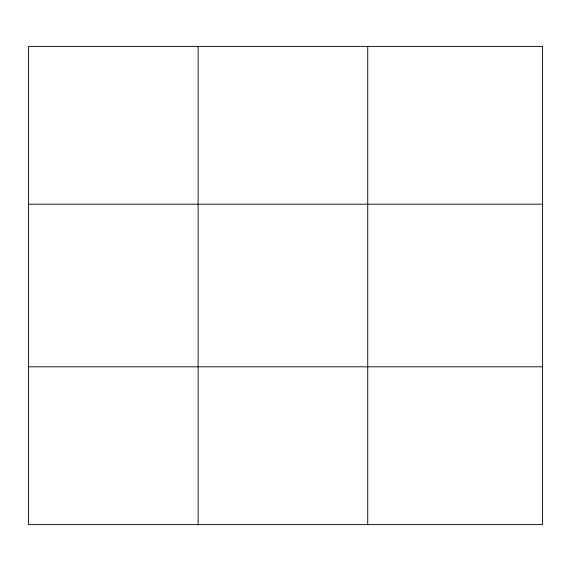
<?xml version="1.0" encoding="UTF-8"?>
<svg xmlns="http://www.w3.org/2000/svg" width="571" height="571" viewBox="0 0 571 571"><rect width="100%" height="100%" fill="white"/><g stroke="black" fill="none" stroke-linecap="round" stroke-linejoin="round"><path stroke-width="0.86" d="M198.137 46.379L198.137 524.621M367.724 46.379L367.724 524.621M28.55 204.197L542.45 204.197M28.55 366.803L542.45 366.803M542.45 46.379L542.45 524.621L28.55 524.621L28.55 46.379L542.45 46.379"/></g></svg>
